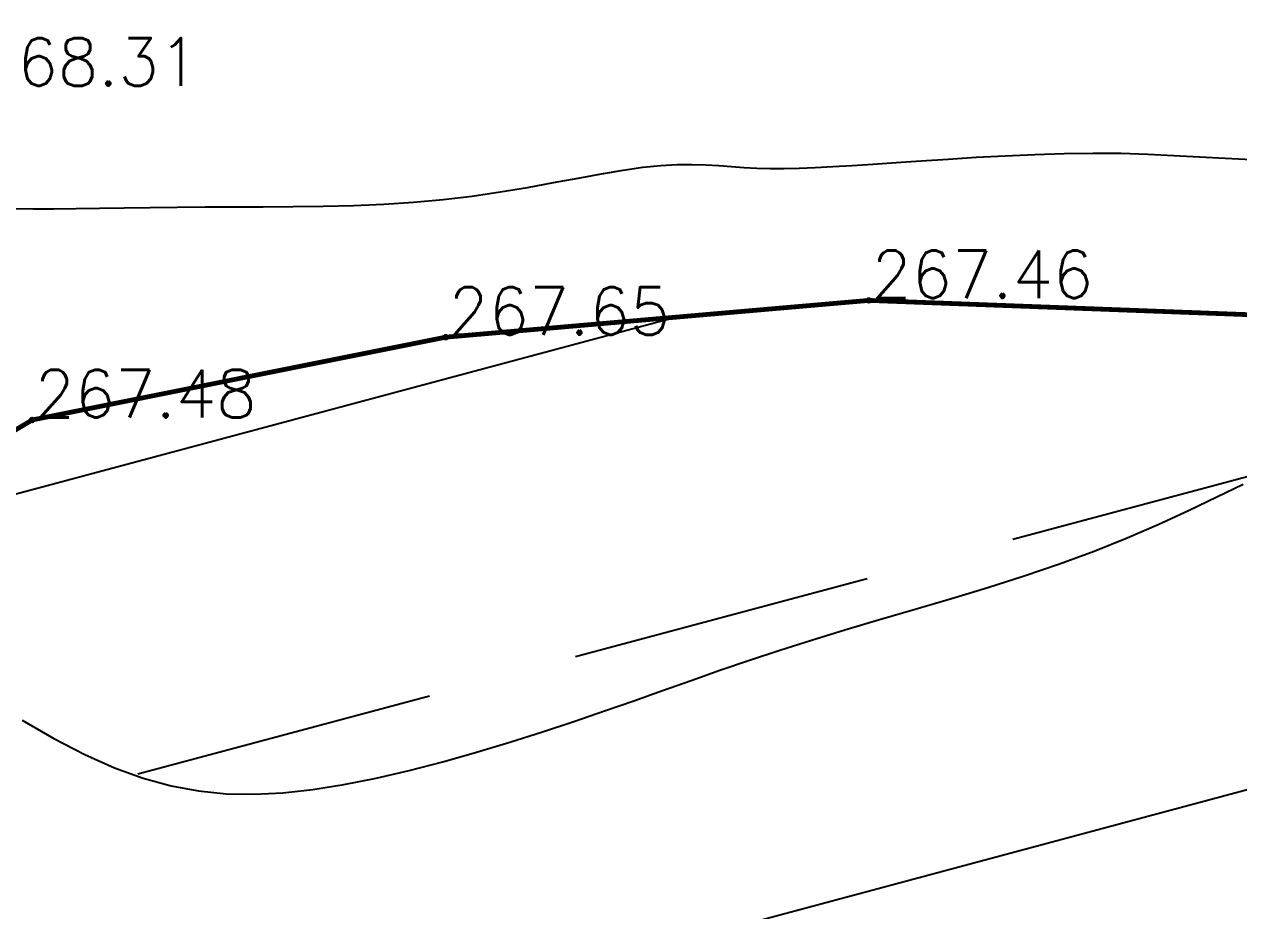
# Model space of a CAD drawing. Extents: x 524954 to 526204, y 9523489 to 9524010.
# Drawn here: x 525464.29 to 525489.82, y 9523535.78 to 9523554.4 of the extents above; entities that cross this region are included whole.
import ezdxf

# ---------------------------------------------------------------- set-up
doc = ezdxf.new("R2010")
doc.units = 0
doc.header["$PDMODE"] = 33
doc.header["$PDSIZE"] = 0.1
doc.linetypes.add('ACAD_ISO12W100', pattern=[21, 12, -3, 0, -3, 0, -3])
for name, color, linetype in [('Bord Fleuve', 4, 'ACAD_ISO12W100'), ('CN_01_00', 3, 'Continuous'), ('CN_02_00', 4, 'Continuous'), ('TopoAlt', 3, 'Continuous'), ('TOPOJIS', 7, 'Continuous')]:
    doc.layers.add(name, color=color, linetype=linetype)
doc.styles.add('Simplex 1.0', font='Simplex.shx', dxfattribs={"width": 0.99, "height": 1})

# ---------------------------------------------------------------- blocks, each defined once
blk = doc.blocks.new('TCPOINT M')
at = {"color": 0}
blk.add_point((0, 0), dxfattribs=at)
at = {"layer": 'TopoAlt', "style": 'Simplex 1.0', "width": 0.99}
blk.add_attdef('ALT', (0.15, 0.15), '', height=1, dxfattribs=at)

msp = doc.modelspace()

# ---------------------------------------------------------------- hatches: boundary and pattern name
at = {"layer": 'Bord Fleuve', "ltscale": 0.5}
h = msp.add_hatch(dxfattribs=at)
h.set_pattern_fill('ANSI33', color=256, scale=2, angle=330, style=0)
h.paths.add_polyline_path([(526101.715, 9523771.778), (526101.498, 9523728.689), (526067.042, 9523702.1), (526048.223, 9523678.528), (526031.816, 9523676.184), (526027.837, 9523671.249), (526016.46, 9523661.911), (526012.684, 9523655.259), (526010.342, 9523652.337), (526009.349, 9523649.826), (526002.836, 9523644.901), (526001.359, 9523638.704), (525998.552, 9523634.868), (525992.641, 9523630.59), (525971.373, 9523621.771), (525946.333, 9523622.282), (525936.503, 9523619.892), (525930.695, 9523617.923), (525919.699, 9523615.395), (525895.841, 9523612.948), (525885.599, 9523613.628), (525875.196, 9523613.421), (525867.372, 9523614.558), (525859.164, 9523613.749), (525850.68, 9523611.584), (525842.877, 9523609.413), (525834.137, 9523605.724), (525821.783, 9523602.11), (525815.903, 9523600.185), (525796.184, 9523594.113), (525774.026, 9523585.199), (525767.099, 9523581.761), (525763.989, 9523580.32), (525760.33, 9523578.539), (525748.039, 9523572.413), (525744.059, 9523571.766), (525739.195, 9523569.005), (525726.381, 9523563.785), (525719.788, 9523561.814), (525707.248, 9523554.536), (525700.147, 9523552.212), (525692.212, 9523549.16), (525674.921, 9523545.702), (525662.522, 9523542.332), (525644.942, 9523541.016), (525635.899, 9523540.053), (525621.612, 9523536.522), (525609.298, 9523533.789), (525593.484, 9523529.477), (525590.482, 9523529.837), (525587.338, 9523528.188), (525575.413, 9523524.864), (525573.541, 9523524.376), (525537.559, 9523507.804), (525536.053, 9523507.312), (525509.961, 9523500.658), (525472.702, 9523501.018), (525453.195, 9523495.13), (525425.264, 9523493.316), (525409.725, 9523500.229), (525383.624, 9523517.145), (525374.857, 9523528.592), (525397.503, 9523550.219), (525408.728, 9523544.096), (525423.511, 9523536.311), (525445.736, 9523537.578), (525453.966, 9523539.782), (525464.454, 9523546.087), (525473.153, 9523547.827), (525482.046, 9523548.599), (525491.438, 9523548.246), (525499.251, 9523546.152), (525510.455, 9523545.914), (525524.182, 9523548.573), (525533.752, 9523550.446), (525539.312, 9523550.42), (525543.959, 9523554.529), (525548.966, 9523556.567), (525556.157, 9523559.482), (525565.701, 9523562.659), (525575.687, 9523565.927), (525586.045, 9523569.089), (525592.726, 9523570.833), (525599.232, 9523573.013), (525615.849, 9523577.326), (525625.16, 9523582.583), (525628.685, 9523586.517), (525632.523, 9523586.625), (525648.079, 9523583.088), (525655.429, 9523583.638), (525665.347, 9523586.334), (525670.505, 9523587.365), (525674.974, 9523592.31), (525681.363, 9523595.427), (525690.374, 9523596.897), (525696.726, 9523596.667), (525703.112, 9523600.372), (525712.502, 9523603.181), (525720.951, 9523606.622), (525729.973, 9523611.744), (525735.094, 9523612.577), (525741.896, 9523615.967), (525746.088, 9523618.007), (525749.05, 9523619.379), (525756.94, 9523623.296), (525766.831, 9523627.898), (525804.249, 9523638.101), (525817.576, 9523642.025), (525828.432, 9523644.919), (525839.805, 9523649.896), (525846.166, 9523651.166), (525855.839, 9523655.822), (525867.776, 9523655.711), (525877.503, 9523655.632), (525886.144, 9523654.198), (525894.786, 9523653.829), (525911.157, 9523655.506), (525918.652, 9523656.801), (525925.004, 9523658.249), (525933.183, 9523660.832), (525939.613, 9523663.374), (525944.509, 9523665.893), (525950.393, 9523669.022), (525957.623, 9523672.73), (525962.986, 9523676.276), (525970.165, 9523679.965), (525973.599, 9523682.924), (525976.261, 9523684.646), (525980.145, 9523686.246), (525987.591, 9523689.162), (525991.967, 9523692.966), (525998.543, 9523697.851), (526003.542, 9523703.73), (526012.581, 9523711.677), (526026.66, 9523716.709), (526030.85, 9523726.011), (526046.387, 9523740.613), (526052.355, 9523745.599), (526061.927, 9523759.011), (526073.275, 9523760.379), (526077.818, 9523761.95), (526083.981, 9523762.217)])
h.paths.add_polyline_path([(525512.661, 9523516.101), (525534.357, 9523523.257), (525535.319, 9523520.342), (525513.623, 9523513.186)], flags=24)
h.paths.add_polyline_path([(525743.331, 9523593.045), (525764.315, 9523602.078), (525765.529, 9523599.259), (525744.545, 9523590.226)], flags=24)
h.paths.add_polyline_path([(525983.194, 9523662.071), (526001.508, 9523675.73), (526003.343, 9523673.269), (525985.029, 9523659.611)], flags=24)

# ---------------------------------------------------------------- linework, layer by layer
at = {"layer": 'Bord Fleuve', "ltscale": 0.35, "flags": 128}
msp.add_lwpolyline([(525394.875, 9523547.688, 0.1, 0.1, 0), (525407.137, 9523541.702, 0.1, 0.1, 0), (525423.511, 9523536.311, 0.1, 0.1, 0), (525445.736, 9523537.578, 0.1, 0.1, 0), (525453.966, 9523539.782, 0.1, 0.1, 0), (525464.454, 9523546.087, 0.1, 0.1, 0), (525473.153, 9523547.827, 0.1, 0.1, 0), (525482.046, 9523548.599, 0.1, 0.1, 0), (525491.438, 9523548.246, 0.1, 0.1, 0), (525499.251, 9523546.152, 0.1, 0.1, 0), (525510.455, 9523545.914, 0.1, 0.1, 0), (525524.182, 9523548.573, 0.1, 0.1, 0), (525533.752, 9523550.446, 0.1, 0.1, 0), (525539.312, 9523550.42, 0.1, 0.1, 0), (525543.959, 9523554.529, 0.1, 0.1, 0), (525548.966, 9523556.567, 0.1, 0.1, 0), (525556.157, 9523559.482, 0.1, 0.1, 0), (525565.701, 9523562.659, 0.1, 0.1, 0), (525575.687, 9523565.927, 0.1, 0.1, 0), (525586.045, 9523569.089, 0.1, 0.1, 0), (525592.726, 9523570.833, 0.1, 0.1, 0), (525599.232, 9523573.013, 0.1, 0.1, 0), (525615.849, 9523577.326, 0.1, 0.1, 0), (525625.16, 9523582.583, 0.1, 0.1, 0), (525628.685, 9523586.517, 0.1, 0.1, 0), (525632.523, 9523586.625, 0.1, 0.1, 0), (525648.079, 9523583.088, 0.1, 0.1, 0), (525655.429, 9523583.638, 0.1, 0.1, 0), (525665.347, 9523586.334, 0.1, 0.1, 0), (525670.505, 9523587.365, 0.1, 0.1, 0), (525674.974, 9523592.31, 0.1, 0.1, 0), (525674.974, 9523592.31, 0.1, 0.1, 0), (525681.363, 9523595.427, 0.1, 0.1, 0), (525681.363, 9523595.427, 0.1, 0.1, 0), (525690.374, 9523596.897, 0.1, 0.1, 0), (525696.726, 9523596.667, 0.1, 0.1, 0), (525703.112, 9523600.372, 0.1, 0.1, 0), (525712.502, 9523603.181, 0.1, 0.1, 0), (525712.502, 9523603.181, 0.1, 0.1, 0), (525720.951, 9523606.622, 0.1, 0.1, 0), (525729.973, 9523611.744, 0.1, 0.1, 0), (525735.094, 9523612.577, 0.1, 0.1, 0), (525741.896, 9523615.967, 0.1, 0.1, 0), (525746.088, 9523618.007, 0.1, 0.1, 0), (525749.05, 9523619.379, 0.1, 0.1, 0), (525756.94, 9523623.296, 0.1, 0.1, 0), (525766.831, 9523627.898, 0.1, 0.1, 0), (525804.249, 9523638.101, 0.1, 0.1, 0), (525817.576, 9523642.025, 0.1, 0.1, 0), (525828.432, 9523644.919, 0.1, 0.1, 0), (525839.805, 9523649.896, 0.1, 0.1, 0), (525846.166, 9523651.166, 0.1, 0.1, 0), (525855.839, 9523655.822, 0.1, 0.1, 0), (525867.776, 9523655.711, 0.1, 0.1, 0), (525877.503, 9523655.632, 0.1, 0.1, 0), (525886.144, 9523654.198, 0.1, 0.1, 0), (525894.786, 9523653.829, 0.1, 0.1, 0), (525911.157, 9523655.506, 0.1, 0.1, 0), (525918.652, 9523656.801, 0.1, 0.1, 0), (525925.004, 9523658.249, 0.1, 0.1, 0), (525933.183, 9523660.832, 0.1, 0.1, 0), (525939.613, 9523663.374, 0.1, 0.1, 0), (525944.509, 9523665.893, 0.1, 0.1, 0), (525950.393, 9523669.022, 0.1, 0.1, 0), (525957.623, 9523672.73, 0.1, 0.1, 0), (525962.986, 9523676.276, 0.1, 0.1, 0), (525970.165, 9523679.965, 0.1, 0.1, 0), (525970.165, 9523679.965, 0.1, 0.1, 0), (525973.599, 9523682.924, 0.1, 0.1, 0), (525976.261, 9523684.646, 0.1, 0.1, 0), (525980.145, 9523686.246, 0.1, 0.1, 0), (525987.591, 9523689.162, 0.1, 0.1, 0), (525991.967, 9523692.966, 0.1, 0.1, 0), (525998.543, 9523697.851, 0.1, 0.1, 0), (526003.542, 9523703.73, 0.1, 0.1, 0), (526012.581, 9523711.677, 0.1, 0.1, 0), (526026.66, 9523716.709, 0.1, 0.1, 0), (526030.85, 9523726.011, 0.1, 0.1, 0), (526046.387, 9523740.613, 0.1, 0.1, 0), (526052.355, 9523745.599, 0.1, 0.1, 0), (526061.927, 9523759.011, 0.1, 0.1, 0), (526073.275, 9523760.379, 0.1, 0.1, 0), (526077.818, 9523761.95, 0.1, 0.1, 0), (526083.981, 9523762.217, 0.1, 0.1, 0), (526101.715, 9523771.778, 0, 0, 0)], format="xyseb", dxfattribs=at)
at = {"layer": 'CN_01_00', "elevation": 267, "flags": 128}
msp.add_lwpolyline([(525464.242, 9523539.779), (525464.913, 9523539.395), (525465.564, 9523539.058), (525466.187, 9523538.781), (525466.788, 9523538.563), (525467.375, 9523538.402), (525467.954, 9523538.294), (525468.533, 9523538.235), (525469.121, 9523538.222), (525469.725, 9523538.252), (525470.353, 9523538.321), (525471.009, 9523538.426), (525471.688, 9523538.561), (525472.384, 9523538.722), (525473.089, 9523538.905), (525473.795, 9523539.105), (525474.495, 9523539.316), (525475.181, 9523539.534), (525475.845, 9523539.754), (525476.484, 9523539.972), (525477.102, 9523540.188), (525477.707, 9523540.403), (525478.309, 9523540.616), (525478.914, 9523540.828), (525479.533, 9523541.039), (525480.171, 9523541.251), (525480.839, 9523541.463), (525481.54, 9523541.675), (525482.27, 9523541.891), (525483.021, 9523542.11), (525483.783, 9523542.336), (525484.548, 9523542.569), (525485.309, 9523542.811), (525486.056, 9523543.065), (525486.781, 9523543.332), (525487.477, 9523543.612), (525488.14, 9523543.9), (525488.768, 9523544.188), (525489.36, 9523544.47), (525489.912, 9523544.74)], dxfattribs=at)
at = {"layer": 'CN_02_00', "elevation": 268, "flags": 128}
msp.add_lwpolyline([(525464.078, 9523550.53), (525464.478, 9523550.524), (525464.912, 9523550.523), (525465.377, 9523550.527), (525465.87, 9523550.534), (525466.39, 9523550.542), (525466.935, 9523550.551), (525467.502, 9523550.558), (525468.089, 9523550.564), (525468.693, 9523550.566), (525469.311, 9523550.567), (525469.939, 9523550.571), (525470.573, 9523550.579), (525471.21, 9523550.595), (525471.845, 9523550.622), (525472.475, 9523550.662), (525473.096, 9523550.717), (525473.704, 9523550.791), (525474.296, 9523550.878), (525474.867, 9523550.974), (525475.415, 9523551.073), (525475.935, 9523551.17), (525476.425, 9523551.259), (525476.879, 9523551.337), (525477.296, 9523551.396), (525477.672, 9523551.434), (525478.013, 9523551.452), (525478.325, 9523551.456), (525478.615, 9523551.448), (525478.89, 9523551.433), (525479.156, 9523551.414), (525479.42, 9523551.395), (525479.689, 9523551.38), (525479.968, 9523551.373), (525480.264, 9523551.373), (525480.579, 9523551.38), (525480.919, 9523551.393), (525481.289, 9523551.412), (525481.691, 9523551.436), (525482.132, 9523551.465), (525482.616, 9523551.498), (525483.144, 9523551.533), (525483.71, 9523551.57), (525484.303, 9523551.606), (525484.914, 9523551.639), (525485.535, 9523551.666), (525486.154, 9523551.685), (525486.762, 9523551.694), (525487.351, 9523551.69), (525487.913, 9523551.673), (525488.457, 9523551.646), (525488.994, 9523551.615), (525489.537, 9523551.585), (525490.096, 9523551.561)], dxfattribs=at)

# ---------------------------------------------------------------- block references
at = {"layer": 'TOPOJIS'}
ref = msp.add_blockref('TCPOINT M', (525463.248, 9523553.061, 268.31), dxfattribs=at)
ref.add_attrib('ALT', '268.31', (525463.298, 9523553.111, 268.31), dxfattribs={"layer": 'TopoAlt', "height": 1, "style": 'Simplex 1.0', "width": 0.99})
ref = msp.add_blockref('TCPOINT M', (525482.046, 9523548.599, 267.46), dxfattribs=at)
ref.add_attrib('ALT', '267.46', (525482.096, 9523548.649, 267.46), dxfattribs={"layer": 'TopoAlt', "height": 1, "style": 'Simplex 1.0', "width": 0.99})
ref = msp.add_blockref('TCPOINT M', (525473.153, 9523547.827, 267.65), dxfattribs=at)
ref.add_attrib('ALT', '267.65', (525473.203, 9523547.877, 267.65), dxfattribs={"layer": 'TopoAlt', "height": 1, "style": 'Simplex 1.0', "width": 0.99})
ref = msp.add_blockref('TCPOINT M', (525464.454, 9523546.087, 267.48), dxfattribs=at)
ref.add_attrib('ALT', '267.48', (525464.504, 9523546.137, 267.48), dxfattribs={"layer": 'TopoAlt', "height": 1, "style": 'Simplex 1.0', "width": 0.99})

doc.saveas('drawing.dxf')
